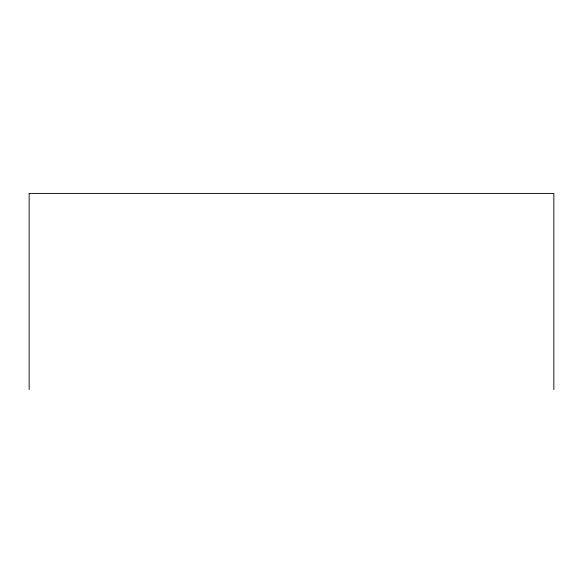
<?xml version="1.0" encoding="UTF-8"?>
<svg xmlns="http://www.w3.org/2000/svg" width="583" height="583" viewBox="0 0 583 583"><rect width="100%" height="100%" fill="white"/><g stroke="black" fill="none" stroke-linecap="round" stroke-linejoin="round"><path stroke-width="0.87" d="M553.85 389.575L553.85 193.425L29.15 193.425L29.15 389.575"/></g></svg>
